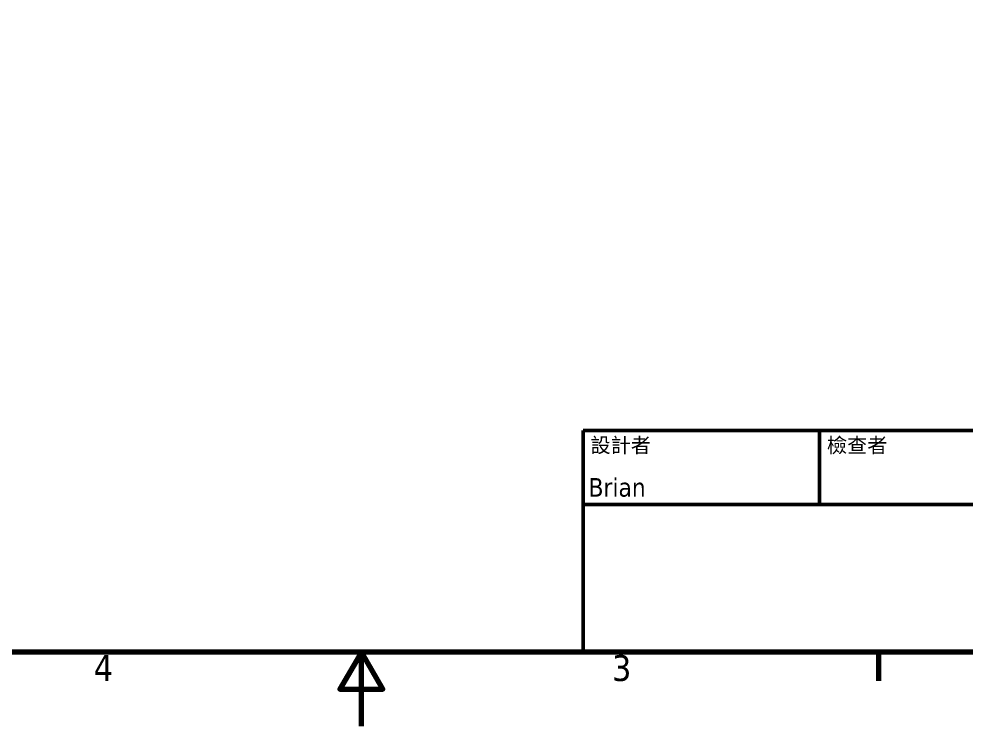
# Model space of a CAD drawing. Header units: millimetres. Extents: x 0 to 8400, y 0 to 5940.
# Drawn here: x 3273 to 5837, y 0 to 1914 of the extents above; entities that cross this region are included whole.
import ezdxf
from ezdxf.enums import TextEntityAlignment as Align

# ---------------------------------------------------------------- set-up
doc = ezdxf.new("R2010")
doc.units = ezdxf.units.MM
doc.header["$LTSCALE"] = 20
doc.layers.add('圖框 (ISO)', color=7, linetype='Continuous', lineweight=70)
doc.layers.add('標題 (ISO)', color=7, linetype='Continuous', lineweight=50)
doc.styles.add('文字型式11', font='tahoma.ttf')
doc.styles.add('文字型式17', font='tahoma.ttf')
doc.styles.add('註記文字 (ISO)', font='tahoma.ttf')

# ---------------------------------------------------------------- blocks, each defined once
blk = doc.blocks.new('圖框 預設圖框')
at = {"layer": '圖框 (ISO)'}
blk.add_line((280, 10), (280, 6.1), dxfattribs=at)
at = {"layer": '圖框 (ISO)', "flags": 128}
for points in [[(10, 10), (10, 287), (410, 287), (410, 10), (10, 10)], [(210, 0), (210, 10), (207.11, 5), (212.89, 5), (210, 10)]]:
    blk.add_lwpolyline(points, dxfattribs=at)
at = {"layer": '圖框 (ISO)', "char_height": 3.5, "attachment_point": 7, "style": '註記文字 (ISO)'}
for s, insert in [('4', (173.78, 6.1)), ('3', (243.91, 6.03))]:
    blk.add_mtext(s, dxfattribs=dict(at, insert=insert))
blk = doc.blocks.new('標題欄框 ISO')
at = {"layer": '標題 (ISO)'}
for p, q in [((270.07, 130), (100.07, 130)), ((100.07, 130), (100.07, 100)), ((132.07, 120), (132.07, 130)), ((100.07, 120), (270.07, 120)), ((100.07, 100), (270.07, 100))]:
    blk.add_line(p, q, dxfattribs=at)
at = {"layer": '標題 (ISO)', "style": '文字型式17'}
for s, p in [('設計者', (101.07, 129)), ('檢查者', (133.07, 129))]:
    blk.add_text(s, height=2, dxfattribs=at).set_placement(p, align=Align.TOP_LEFT)
at = {"layer": '標題 (ISO)', "style": '文字型式11'}
for tag, p in [('檢查者', (133.07, 121)), ('工程核准者', (158.07, 121))]:
    blk.add_attdef(tag, text='', height=2.5, dxfattribs=at).set_placement(p, align=Align.BOTTOM_LEFT)
blk.add_attdef('工程核准日期', text='', height=2.5, dxfattribs=at).set_placement((196.07, 121), align=Align.BOTTOM_RIGHT)
for tag, p in [('建立日期_001', (220.89, 121.54)), ('作者_001', (100.82, 121.05))]:
    blk.add_attdef(tag, p, '', height=2.5, dxfattribs=at)
at = {"layer": '標題 (ISO)', "style": '註記文字 (ISO)'}
for tag, p in [('標題', (222.57, 115)), ('公司', (137.41, 109.96)), ('版序號碼', (242.57, 103.5))]:
    blk.add_attdef(tag, text='', height=3.5, dxfattribs=at).set_placement(p, align=Align.MIDDLE_CENTER)
blk.add_attdef('零件號碼', text='', height=3.5, dxfattribs=at).set_placement((176.07, 105), align=Align.MIDDLE_LEFT)

msp = doc.modelspace()

# ---------------------------------------------------------------- block references
at = {"xscale": 20, "yscale": 20, "zscale": 20}
msp.add_blockref('圖框 預設圖框', (0, 0), dxfattribs=at)
ref = msp.add_blockref('標題欄框 ISO', (2798.6, -1800), dxfattribs=dict(xscale=20, yscale=20, zscale=20))
ref.add_attrib('作者_001', 'Brian', (4814.9, 621), dxfattribs={"layer": '標題 (ISO)', "height": 50, "style": '文字型式11'})

doc.saveas('drawing.dxf')
